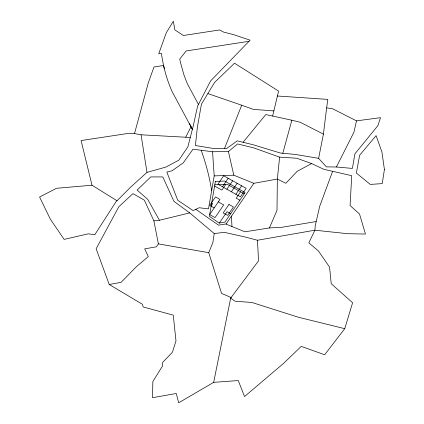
<?xml version="1.0" encoding="UTF-8"?>
<svg xmlns="http://www.w3.org/2000/svg" width="424" height="424" viewBox="0 0 424 424"><rect width="100%" height="100%" fill="white"/><g stroke="black" fill="none" stroke-linecap="round" stroke-linejoin="round"><path stroke-width="0.64" d="M212.551 151.76L214.21 175.902L208.502 208.873L199.185 207.739L193.148 210.606L177.73 200.266L166.828 172.059L171.937 170.814L183.221 162.917L193.005 149.2L212.551 151.76L228.404 151.543L237.61 143.953L253.515 147.806L279.623 157.129L277.338 179.055L277.01 210.325L269.431 227.942L244.94 231.801L226.05 224.132L253.838 183.316L277.338 179.055L285.84 183.285L297.187 171.291L311.64 163.574L323.894 169.34L351.708 175.663L350.086 205.539L359.52 214.019L365.467 234.053L347.51 233.688L314.905 230.195L257.469 240.244L244.749 236.91L224.376 232.357L214.226 233.566L189.703 212.885L173.904 201.305L162.821 176.935L150.796 176.914L137.127 190.095L147.706 199.312L159.44 220.268L189.703 212.885M243.074 142.273L265.774 114.575L272.637 116.059L278.584 91.081L234.525 63.203L214.618 82.399L201.432 104.161L197.425 126.861L195.4 145.522L212.763 148.368L226.326 148.723L237.292 140.853L253.033 144.717L280.381 153.032L295.396 154.447L318.61 158.359L326.427 166.881L336.412 166.992L352.397 168.418L354.893 153.854L377.885 125.652L380.503 117.665L356.499 120.861L332.559 108.74L326.634 107.829L327.826 99.391L277.307 95.999M318.61 158.359L323.417 134.122L326.634 107.829M214.226 233.566L212.88 242.523L208.735 252.672L221.561 293.408L231.128 297.542L230.672 298.157L213.669 382.358L178.668 402.8L176.262 393.483L152.518 397.701L152.857 381.563L162.567 365.912L162.694 362.361L172.388 352.296L175.981 340.912L173.252 315.149L143.211 306.96L142.374 304.262L109.222 284.493L96.131 248.766L118.853 206.705L132.929 193.646L144.356 200.154L153.886 220.835L158.391 243.89L156.35 246.81L144.69 248.862L148.299 256.599L136.523 266.59L121.068 282.342L109.222 284.493M332.617 171.317L319.712 206.26L315.239 225.711L314.905 230.195L308.831 242.846L318.435 250.987L329.565 267.125L331.224 283.725L352.614 302.741L344.739 328.674L324.651 354.766L301.231 346.376L283.64 363.31L244.537 396.551L238.267 380.556L213.669 382.358M189.523 123.628L192.364 129.336L172.213 91.775C166.722 79.617 163.261 66.616 161.438 53.413L158.714 53.832L166.277 32.802L173.342 21.2L174.815 29.876L183.364 35.505L219.584 29.95L223.618 32.092L233.38 34.577L250.107 40.169L210.585 80.942L197.595 106.074L193.376 125.419L187.853 146.911L178.838 160.171L165.853 167.083L146.996 172.361L130.491 187.265L115.895 201.898L94.817 234.705L88.356 233.82L64.13 239.39L50.292 219.097L39.586 197.012L56.482 188.293L92.008 185.214L116.96 200.722M356.499 120.861L353.908 132.277L336.412 166.992M92.008 185.214L81.074 140.572L126.267 133.703L134.509 133.597L148.326 82.722L153.992 66.976L163.59 65.503L164.353 68.842M282.776 153.366L291.85 120.22L300.166 122.245L323.417 134.122M224.429 148.654L241.701 105.221L253.462 109.397L273.968 110.908M185.728 137.228L191.06 126.675M222.415 186.74L228.181 178.271M211.179 205.826L212.652 203.658L211.65 203.096M225.764 184.398L221.879 190.111L214.602 186.035M226.909 189.252L232.67 180.783M231.398 191.77L237.159 183.301M235.887 194.282L241.654 185.813M219.298 223.051L227.02 211.709L230.645 213.738M240.588 191.781L236.248 198.156L239.867 200.186M316.14 221.54L281.986 227.275L269.431 227.942M226.204 223.904L218.556 225.16L195.824 209.334M248.999 41.319L186.136 50.965L179.765 59.074L180.396 62.201L183.947 74.947L187.276 83.613L198.448 104.421M153.886 220.835L159.44 220.268M214.21 175.902L233.799 175.181L253.838 183.316M214.82 184.8L227.312 184.345L244.213 193.81M134.509 133.597L141.059 134.79L190.254 137.471M279.623 157.129L296.789 158.237L311.64 163.574M158.391 243.89L208.735 252.672M272.637 116.059L291.85 120.22M344.739 328.674L298.454 317.258L251.999 302.487L235.097 301.21L230.672 298.157L258.545 260.813L257.469 240.244M207.946 93.603L241.701 105.221M218.307 201.882L223.697 204.903L215.048 217.602L209.663 214.586L219.987 199.413L215.498 196.9L209.737 205.37L214.226 207.882M201.183 150.271C205.916 163.341 209.445 176.85 211.671 190.572M228.404 151.543L233.799 175.181M141.059 134.79L146.996 172.361M231.462 216.187L231.954 226.527M384.414 169.515L382.252 183.608L370.274 184.419L356.346 173.045L359.626 155.258L376.093 135.632L381.923 151.946L384.414 169.515M215.408 181.398L209.371 216.256L219.16 223.072L224.932 222.123L245.077 192.533L224.598 181.059L215.408 181.398M223.692 175.753L217.925 184.223L240.376 196.8L246.143 188.33L223.692 175.753M228.971 204.442L223.204 212.912L227.693 215.429L233.46 206.96L228.971 204.442"/></g></svg>
